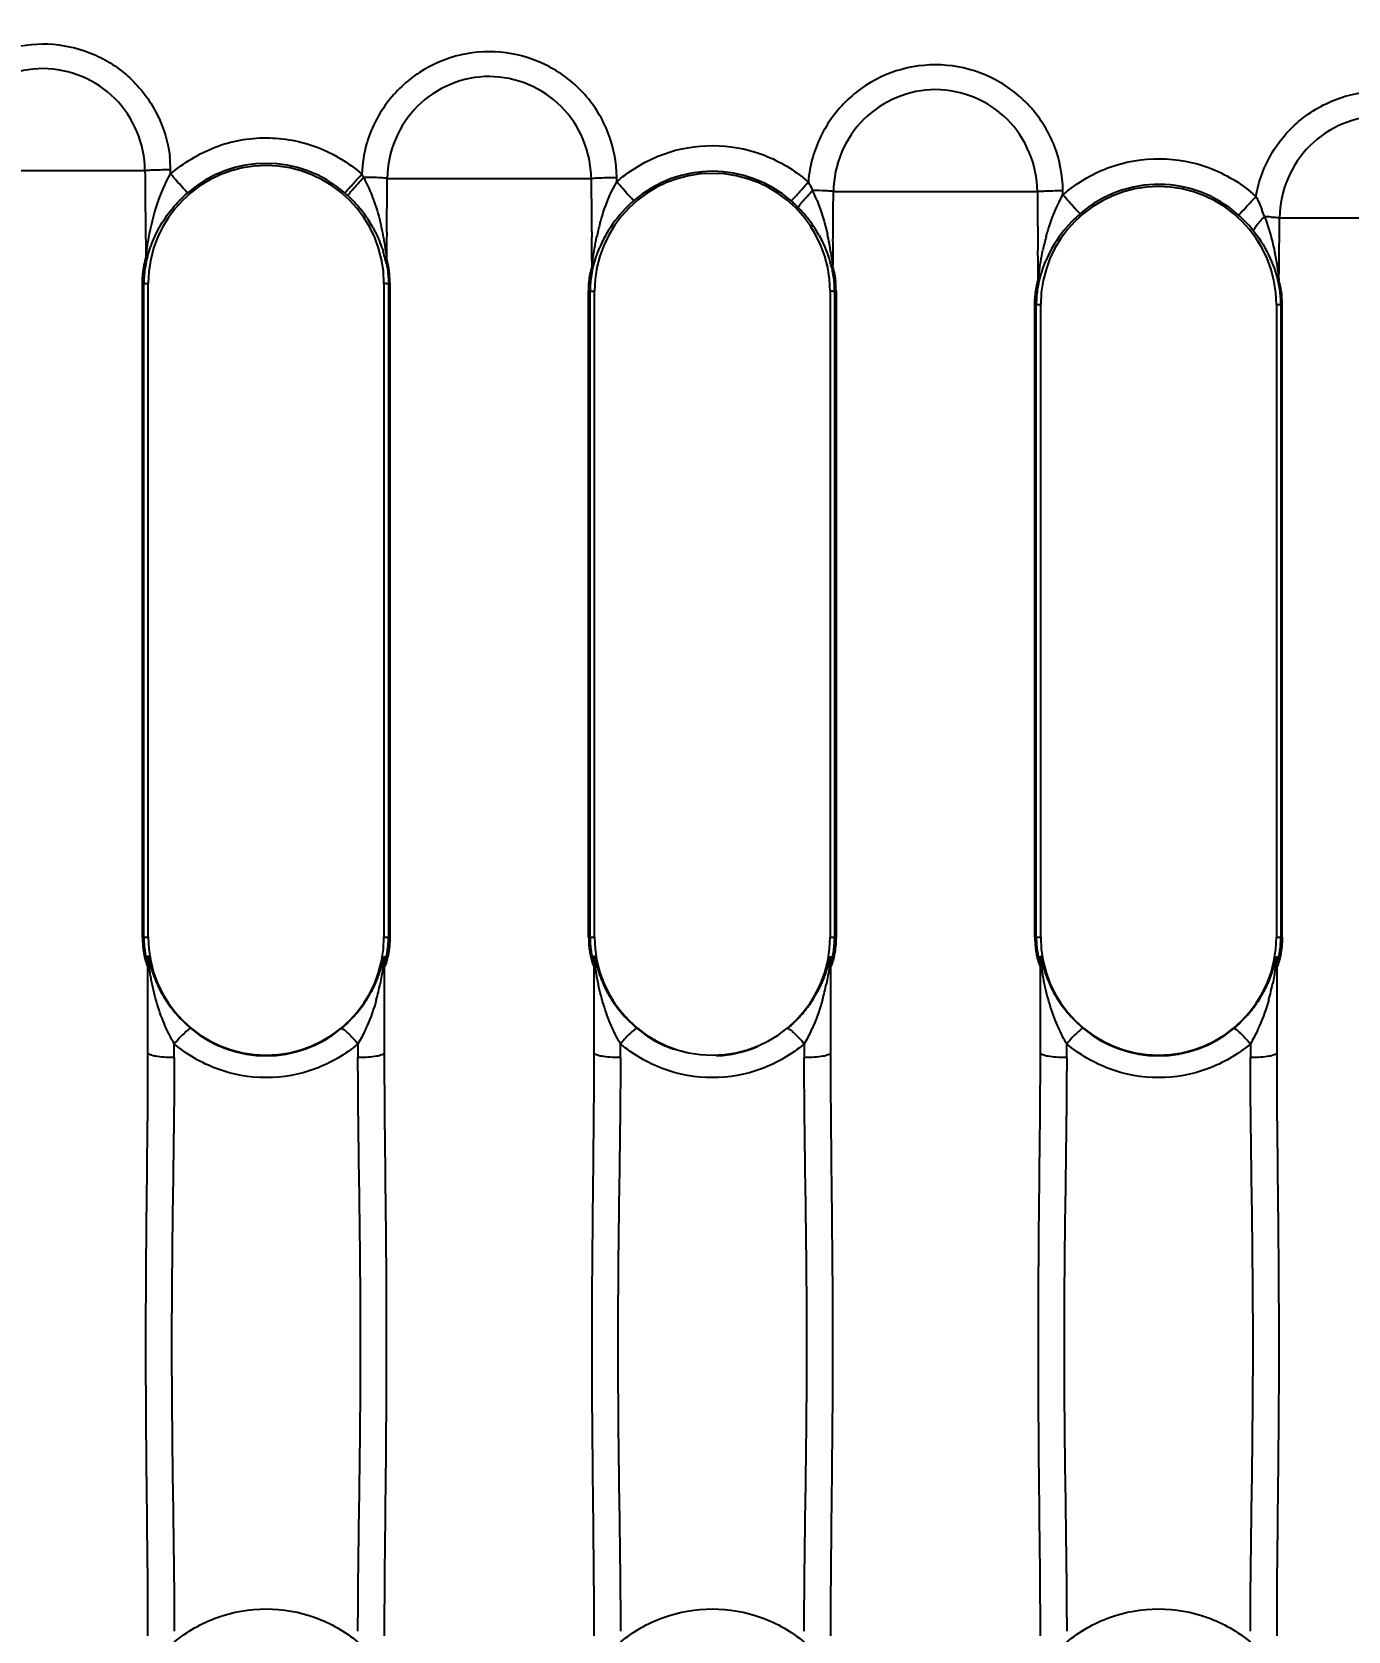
# Model space of a CAD drawing. Header units: millimetres. Extents: x 1147 to 12155, y -6137 to -4403.
# Drawn here: x 4132.5 to 4182.9, y -5185.3 to -5124.1 of the extents above; entities that cross this region are included whole.
import ezdxf

# ---------------------------------------------------------------- set-up
doc = ezdxf.new("R2010")
doc.units = ezdxf.units.MM
doc.header["$LTSCALE"] = 16.335
doc.header["$PDMODE"] = 3
doc.header["$PDSIZE"] = 0.3125
doc.linetypes.add('HIDDEN', pattern=[0.2, 0.1, -0.1])
doc.layers.get('0').update_dxf_attribs({"linetype": 'CONTINUOUS'})
doc.layers.get('Defpoints').update_dxf_attribs({"linetype": 'CONTINUOUS'})
doc.layers.add('DEFAULT_2', color=8, linetype='HIDDEN')
doc.styles.get("Standard").update_dxf_attribs({"font": 'txt', "width": 0.8})
doc.dimstyles.get("Standard").update_dxf_attribs({"dimtxt": 0.15625, "dimasz": 0.1875, "dimexe": 0.125, "dimexo": 0.0625, "dimtad": 0, "dimtih": 1, "dimtoh": 1, "dimdsep": 46, "dimtxsty": 'Standard', "dimcen": 0.09, "dimadec": 0, "dimazin": 0, "dimtp": 0.01, "dimtm": 0.01, "dimtfac": 1, "dimtofl": 0, "dimtmove": 0, "dimatfit": 3, "dimfxl": 0, "dimtolj": 1, "dimarcsym": 0})

# ---------------------------------------------------------------- blocks, each defined once
blk = doc.blocks.new('*D704')
at = {"color": 4, "lineweight": -2}
blk.add_line((4350.879, -5108.772), (4392.478, -5108.772), dxfattribs=at)
at = {"layer": 'Defpoints', "color": 0}
for p in [(4350.817, -5108.772), (4392.478, -5108.772), (4103.729, -5263.772)]:
    blk.add_point(p, dxfattribs=at)
at = {"color": 6, "insert": (4406.344, -5108.772), "char_height": 8, "attachment_point": 5}
blk.add_mtext('\\A1;155.00', dxfattribs=at)
blk = doc.blocks.new('*D705')
at = {"color": 4, "lineweight": -2}
blk.add_line((4348.791, -5058.772), (4392.478, -5058.772), dxfattribs=at)
at = {"layer": 'Defpoints', "color": 0}
for p in [(4348.729, -5058.772), (4392.478, -5058.772), (4103.729, -5263.772)]:
    blk.add_point(p, dxfattribs=at)
at = {"color": 6, "insert": (4406.878, -5058.772), "char_height": 8, "attachment_point": 5}
blk.add_mtext('\\A1;205.00', dxfattribs=at)
blk = doc.blocks.new('*D712')
at = {"color": 4, "lineweight": -2}
blk.add_line((4278.729, -5051.259), (4278.729, -5013.344), dxfattribs=at)
at = {"layer": 'Defpoints', "color": 0}
for p in [(4278.729, -5013.344), (4278.729, -5051.321), (4103.729, -5263.772)]:
    blk.add_point(p, dxfattribs=at)
at = {"color": 6, "insert": (4278.729, -4999.477), "char_height": 8, "attachment_point": 5, "rotation": 90}
blk.add_mtext('\\A1;175.00', dxfattribs=at)
blk = doc.blocks.new('*D713')
at = {"color": 4, "lineweight": -2}
blk.add_line((4348.729, -5054.498), (4348.729, -5013.344), dxfattribs=at)
at = {"layer": 'Defpoints', "color": 0}
for p in [(4348.729, -5013.344), (4348.729, -5054.56), (4103.729, -5263.772)]:
    blk.add_point(p, dxfattribs=at)
at = {"color": 6, "insert": (4348.729, -4998.41), "char_height": 8, "attachment_point": 5, "rotation": 90}
blk.add_mtext('\\A1;245.00', dxfattribs=at)

msp = doc.modelspace()

# ---------------------------------------------------------------- linework, layer by layer
at = {"color": 7, "linetype": 'Continuous'}
for p, q in [((4128.982, -5129.364), (4136.794, -5129.364)), ((4137.773, -5129.495), (4137.772, -5129.327)), ((4146.075, -5129.665), (4153.887, -5129.665)), ((4154.866, -5129.795), (4154.864, -5129.629)), ((4163.168, -5130.168), (4170.981, -5130.168)), ((4171.96, -5130.297), (4171.958, -5130.132)), ((4180.258, -5131.174), (4188.077, -5131.174)), ((4136.698, -5158.724), (4136.698, -5133.687)), ((4136.698, -5133.687), (4136.921, -5133.687)), ((4136.75, -5158.724), (4136.75, -5133.687)), ((4136.921, -5158.724), (4136.921, -5133.687)), ((4145.949, -5133.687), (4145.949, -5158.724)), ((4146.037, -5133.687), (4146.147, -5133.687)), ((4146.121, -5133.687), (4146.121, -5158.724)), ((4146.173, -5133.687), (4146.173, -5158.724)), ((4153.791, -5158.724), (4153.791, -5133.989)), ((4153.791, -5133.989), (4154.015, -5133.989)), ((4153.843, -5158.724), (4153.843, -5133.989)), ((4154.015, -5158.724), (4154.015, -5133.989)), ((4163.042, -5133.989), (4163.042, -5158.724)), ((4163.132, -5133.989), (4163.241, -5133.989)), ((4163.214, -5133.989), (4163.214, -5158.724)), ((4163.266, -5133.989), (4163.266, -5158.724)), ((4170.885, -5158.724), (4170.885, -5134.492)), ((4170.885, -5134.492), (4171.108, -5134.492)), ((4170.937, -5158.724), (4170.937, -5134.492)), ((4171.108, -5158.724), (4171.108, -5134.492)), ((4180.136, -5134.492), (4180.136, -5158.724)), ((4180.136, -5134.492), (4180.36, -5134.492)), ((4180.308, -5134.492), (4180.308, -5158.724)), ((4180.36, -5158.724), (4180.36, -5134.492)), ((4136.698, -5158.724), (4136.921, -5158.724)), ((4145.949, -5158.724), (4146.173, -5158.724)), ((4153.791, -5158.724), (4154.015, -5158.724)), ((4163.042, -5158.724), (4163.266, -5158.724)), ((4170.885, -5158.724), (4171.108, -5158.724)), ((4180.136, -5158.724), (4180.36, -5158.724)), ((4136.91, -5163.152), (4136.91, -5159.603)), ((4145.96, -5159.603), (4145.96, -5163.152)), ((4154.004, -5163.152), (4154.004, -5159.603)), ((4163.053, -5159.603), (4163.053, -5163.152)), ((4171.097, -5163.152), (4171.097, -5159.603)), ((4180.147, -5159.603), (4180.147, -5163.152)), ((4137.916, -5163.332), (4137.916, -5162.802)), ((4144.954, -5162.802), (4144.954, -5163.332)), ((4155.009, -5163.332), (4155.009, -5162.802)), ((4162.048, -5162.802), (4162.048, -5163.332)), ((4172.103, -5163.332), (4172.103, -5162.802)), ((4179.141, -5162.802), (4179.141, -5163.332))]:
    msp.add_line(p, q, dxfattribs=at)
for centre, radius, start, end in [((4103.729, -7118.947), 1999.166, 85.604565, 94.395435), ((4133.282, -5129.329), 4.49, 0.02928, 6.15429), ((4721.344, -5124.975), 584.566, 180.430121, 180.761103), ((4141.435, -5133.687), 4.514, 0, 180), ((4141.435, -5133.679), 4.586, 48.9883, 130.93976), ((4117.059, -5105.082), 37.182, 318.2088, 318.95287), ((4140.834, -5131.894), 4.895, 27.58517, 29.31478), ((4158.529, -5133.989), 4.514, 0, 180), ((4158.529, -5133.98), 4.586, 48.8437, 130.93898), ((4144.902, -5152.267), 22.642, 88.28353, 89.31494), ((3604.023, -5125.501), 542.068, 359.34245, 359.55983), ((4686.204, -5125.83), 532.331, 180.41278, 180.65561), ((4158.733, -5134.267), 5.912, 129.00885, 130.85104), ((4132.781, -5104.064), 39.096, 318.1064, 318.81809), ((4158.338, -5134.242), 5.885, 48.91322, 50.7378), ((4156.52, -5132.951), 6.494, 22.03719, 25.74042), ((4175.622, -5134.492), 4.514, 0, 180), ((4175.623, -5134.483), 4.586, 48.11908, 130.93121), ((4141.083, -5134.081), 5.12, 47.1903, 48.96448), ((4141.21, -5133.949), 4.937, 40.45073, 47.23251), ((4158.835, -5134.33), 5.051, 130.95454, 136.17949), ((4158.201, -5134.355), 5.083, 45.96199, 48.83871), ((4158.254, -5134.3), 5.007, 44.47077, 45.96045), ((3620.826, -5125.924), 542.358, 359.34821, 359.55164), ((4702.814, -5126.35), 531.848, 180.41135, 180.65442), ((4175.675, -5134.541), 5.641, 129.5939, 131.19119), ((4175.575, -5134.528), 5.628, 47.84931, 49.42076), ((4141.241, -5133.927), 4.9, 28.88617, 40.48931), ((4158.725, -5134.23), 4.902, 136.14579, 150.30182), ((4158.283, -5134.272), 4.967, 38.66486, 44.47115), ((4158.342, -5134.224), 4.891, 28.93399, 38.66232), ((4175.819, -5134.733), 4.902, 136.12406, 150.28083), ((4175.928, -5134.833), 5.051, 130.94751, 136.15796), ((4175.282, -5134.866), 5.098, 41.69625, 48.1402), ((4171.419, -5134.012), 8.749, 19.187, 21.11021), ((4179.294, -5144.035), 12.904, 87.13261, 88.27839), ((3558.45, -5125.706), 621.832, 359.276365, 359.496218), ((4163.096, -5133.818), 9.198, 164.74947, 168.06635), ((4158.701, -5134.214), 4.873, 150.3151, 157.12854), ((4153.582, -5133.9), 9.588, 8.26723, 12.66575), ((4180.188, -5134.321), 9.197, 164.74309, 168.06246), ((4175.401, -5134.756), 4.936, 38.14677, 41.66713), ((4140.698, -5134.101), 5.47, 14.19718, 17.35758), ((4175.794, -5134.717), 4.873, 150.29408, 157.11332), ((4138.93, -5134.552), 7.294, 12.97834, 14.22265), ((4157.54, -5134.464), 5.727, 14.11944, 16.03975), ((4142.576, -5133.686), 3.597, 359.98597, 5.67292), ((4159.673, -5133.989), 3.593, 359.99544, 5.70237), ((4141.435, -5158.724), 4.514, 180, 0), ((4158.529, -5158.724), 4.514, 180, 0), ((4175.622, -5158.724), 4.514, 180, 0), ((4111.548, -5158.593), 25.363, 357.65496, 357.92774), ((4109.102, -5158.504), 27.81, 357.92693, 358.06076), ((4136.001, -5159.603), 0.91, 0.02514, 10.00062), ((4146.863, -5159.602), 0.903, 170.04148, 180.08662), ((4172.58, -5158.544), 26.622, 181.93806, 182.33773), ((4128.641, -5158.593), 25.363, 357.65496, 357.92774), ((4126.196, -5158.504), 27.81, 357.92693, 358.06076), ((4153.094, -5159.603), 0.91, 0.02514, 10.00062), ((4163.957, -5159.602), 0.903, 170.04148, 180.08662), ((4189.674, -5158.544), 26.622, 181.93806, 182.33773), ((4145.735, -5158.593), 25.363, 357.65496, 357.92774), ((4143.289, -5158.504), 27.81, 357.92693, 358.06076), ((4170.188, -5159.603), 0.91, 0.02515, 10.0006), ((4181.05, -5159.602), 0.903, 170.04148, 180.08662), ((4206.767, -5158.544), 26.622, 181.93806, 182.33773), ((4135.969, -5159.827), 0.942, 0.0141, 12.04563), ((4146.902, -5159.827), 0.942, 167.95478, 179.98403), ((4153.062, -5159.827), 0.942, 0.0141, 12.04563), ((4163.995, -5159.827), 0.942, 167.95478, 179.98403), ((4170.156, -5159.827), 0.942, 0.0141, 12.04563), ((4181.089, -5159.827), 0.942, 167.95475, 179.97811), ((4137.133, -5158.729), 8.852, 344.34027, 348.42163), ((4154.226, -5158.729), 8.852, 344.34027, 348.42163), ((4171.32, -5158.729), 8.852, 344.34055, 348.42203), ((4141.435, -5158.776), 4.486, 230.05445, 309.94562), ((4175.622, -5158.776), 4.486, 230.05445, 309.94562)]:
    msp.add_arc(centre, radius, start, end, dxfattribs=at)
for points, knots in [([(4128.183, -5128.066), (4128.342, -5127.531), (4128.831, -5126.502), (4130.046, -5125.305), (4131.595, -5124.589), (4133.294, -5124.437), (4134.945, -5124.863), (4136.36, -5125.82), (4137.355, -5127.202), (4137.685, -5128.294), (4137.746, -5128.848)], [0, 0, 0, 0, 0.124999, 0.250012, 0.375022, 0.500042, 0.625058, 0.750077, 0.875066, 1, 1, 1, 1]), ([(4154.865, -5129.629), (4154.858, -5129.053), (4154.639, -5127.892), (4153.716, -5126.387), (4152.327, -5125.296), (4150.645, -5124.759), (4148.881, -5124.836), (4147.254, -5125.523), (4145.966, -5126.731), (4145.448, -5127.792), (4145.285, -5128.345)], [0, 0, 0, 0, 0.124957, 0.249958, 0.374956, 0.499974, 0.62499, 0.749994, 0.874998, 1, 1, 1, 1]), ([(4136.794, -5129.364), (4136.79, -5128.857), (4136.574, -5127.837), (4135.717, -5126.537), (4134.417, -5125.679), (4132.893, -5125.359), (4131.367, -5125.676), (4130.064, -5126.532), (4129.203, -5127.833), (4128.986, -5128.855), (4128.982, -5129.364)], [0, 0, 0, 0, 0.125093, 0.249989, 0.374879, 0.499655, 0.624455, 0.749456, 0.874598, 1, 1, 1, 1]), ([(4153.887, -5129.665), (4153.883, -5129.158), (4153.668, -5128.139), (4152.811, -5126.838), (4151.511, -5125.98), (4149.986, -5125.661), (4148.46, -5125.977), (4147.158, -5126.834), (4146.297, -5128.135), (4146.08, -5129.157), (4146.075, -5129.665)], [0, 0, 0, 0, 0.125087, 0.249972, 0.374855, 0.499628, 0.624434, 0.749444, 0.874594, 1, 1, 1, 1]), ([(4171.959, -5130.132), (4171.952, -5129.556), (4171.732, -5128.394), (4170.809, -5126.889), (4169.419, -5125.797), (4167.736, -5125.26), (4165.971, -5125.338), (4164.343, -5126.026), (4163.058, -5127.238), (4162.538, -5128.299), (4162.376, -5128.852)], [0, 0, 0, 0, 0.12496, 0.24996, 0.374961, 0.499981, 0.624994, 0.750004, 0.875001, 1, 1, 1, 1]), ([(4170.981, -5130.168), (4170.976, -5129.661), (4170.761, -5128.641), (4169.904, -5127.341), (4168.604, -5126.483), (4167.08, -5126.163), (4165.554, -5126.48), (4164.251, -5127.337), (4163.39, -5128.638), (4163.173, -5129.66), (4163.168, -5130.168)], [0, 0, 0, 0, 0.125086, 0.249966, 0.374845, 0.499618, 0.624426, 0.749442, 0.874595, 1, 1, 1, 1]), ([(4179.352, -5130.356), (4179.457, -5129.767), (4179.883, -5128.615), (4181.108, -5127.249), (4182.742, -5126.414), (4184.567, -5126.224), (4186.339, -5126.702), (4187.821, -5127.786), (4188.81, -5129.331), (4189.046, -5130.536), (4189.057, -5131.133)], [0, 0, 0, 0, 0.124955, 0.249969, 0.374987, 0.50001, 0.625033, 0.750049, 0.87506, 1, 1, 1, 1]), ([(4188.077, -5131.174), (4188.072, -5130.665), (4187.855, -5129.644), (4186.994, -5128.343), (4185.692, -5127.487), (4184.166, -5127.17), (4182.641, -5127.49), (4181.34, -5128.347), (4180.481, -5129.647), (4180.263, -5130.666), (4180.258, -5131.174)], [0, 0, 0, 0, 0.125377, 0.25044, 0.375378, 0.50015, 0.624947, 0.749906, 0.874888, 1, 1, 1, 1]), ([(4137.773, -5129.495), (4138.279, -5129.066), (4139.151, -5128.534), (4140.437, -5128.169), (4141.439, -5128.086), (4142.438, -5128.181), (4143.407, -5128.445), (4144.311, -5128.885), (4144.847, -5129.285), (4145.102, -5129.5)], [0, 0, 0, 0, 0.249373, 0.374426, 0.499585, 0.624688, 0.749866, 0.874902, 1, 1, 1, 1]), ([(4155.012, -5129.673), (4155.504, -5129.274), (4156.628, -5128.627), (4158.54, -5128.3), (4160.45, -5128.634), (4161.572, -5129.284), (4162.063, -5129.686)], [0, 0, 0, 0, 0.250018, 0.499999, 0.749979, 1, 1, 1, 1]), ([(4136.794, -5129.364), (4136.837, -5129.357), (4136.956, -5129.349), (4137.282, -5129.333), (4137.565, -5129.329), (4137.773, -5129.327)], [0, 0, 0, 0, 0.132563, 0.365231, 1, 1, 1, 1]), ([(4136.829, -5132.74), (4136.859, -5132.471), (4136.952, -5131.771), (4137.223, -5130.667), (4137.562, -5129.866), (4137.773, -5129.494)], [0, 0, 0, 0, 0.238719, 0.622553, 1, 1, 1, 1]), ([(4138.431, -5130.215), (4138.422, -5130.211), (4138.402, -5130.189), (4138.359, -5130.149), (4138.296, -5130.081), (4138.175, -5129.95), (4137.998, -5129.752), (4137.85, -5129.583), (4137.773, -5129.494)], [0, 0, 0, 0, 0.027299, 0.088921, 0.183544, 0.309728, 0.63834, 1, 1, 1, 1]), ([(4172.08, -5130.195), (4172.577, -5129.783), (4173.723, -5129.126), (4175.67, -5128.798), (4177.611, -5129.157), (4178.746, -5129.834), (4179.236, -5130.254)], [0, 0, 0, 0, 0.250034, 0.499999, 0.749964, 1, 1, 1, 1]), ([(4144.445, -5130.218), (4144.457, -5130.213), (4144.488, -5130.175), (4144.557, -5130.109), (4144.658, -5129.997), (4144.737, -5129.911), (4144.781, -5129.861)], [0, 0, 0, 0, 0.084435, 0.284246, 0.59349, 1, 1, 1, 1]), ([(4144.563, -5130.324), (4144.565, -5130.316), (4144.584, -5130.294), (4144.617, -5130.249), (4144.674, -5130.183), (4144.784, -5130.055), (4144.953, -5129.867), (4145.096, -5129.71), (4145.172, -5129.627)], [0, 0, 0, 0, 0.027737, 0.08967, 0.184341, 0.310144, 0.637131, 1, 1, 1, 1]), ([(4145.172, -5129.627), (4145.303, -5129.902), (4145.561, -5130.451), (4145.732, -5131.034), (4145.802, -5131.327)], [0, 0, 0, 0, 0.502939, 1, 1, 1, 1]), ([(4146.075, -5129.665), (4146.017, -5129.656), (4145.851, -5129.647), (4145.686, -5129.639), (4145.58, -5129.636)], [0, 0, 0, 0, 0.356783, 1, 1, 1, 1]), ([(4153.887, -5129.665), (4153.93, -5129.659), (4154.049, -5129.651), (4154.375, -5129.635), (4154.659, -5129.631), (4154.866, -5129.629)], [0, 0, 0, 0, 0.132646, 0.365353, 1, 1, 1, 1]), ([(4154.222, -5131.399), (4154.261, -5131.257), (4154.427, -5130.705), (4154.654, -5130.169), (4154.866, -5129.795)], [0, 0, 0, 0, 0.253989, 1, 1, 1, 1]), ([(4155.524, -5130.516), (4155.516, -5130.513), (4155.496, -5130.49), (4155.453, -5130.45), (4155.39, -5130.382), (4155.268, -5130.251), (4155.092, -5130.052), (4154.943, -5129.884), (4154.866, -5129.795)], [0, 0, 0, 0, 0.027291, 0.08892, 0.183556, 0.309758, 0.638396, 1, 1, 1, 1]), ([(4161.827, -5130.792), (4161.825, -5130.783), (4161.836, -5130.754), (4161.862, -5130.708), (4161.91, -5130.64), (4162.007, -5130.519), (4162.162, -5130.346), (4162.297, -5130.204), (4162.37, -5130.131)], [0, 0, 0, 0, 0.033355, 0.097604, 0.192793, 0.317541, 0.639287, 1, 1, 1, 1]), ([(4162.206, -5129.807), (4162.22, -5129.832), (4162.278, -5129.939), (4162.331, -5130.047), (4162.37, -5130.131)], [0, 0, 0, 0, 0.241957, 1, 1, 1, 1]), ([(4163.009, -5130.153), (4162.966, -5130.15), (4162.753, -5130.139), (4162.54, -5130.133), (4162.37, -5130.131)], [0, 0, 0, 0, 0.202275, 1, 1, 1, 1]), ([(4136.834, -5132.909), (4136.888, -5132.687), (4137.019, -5132.214), (4137.461, -5131.248), (4138, -5130.588), (4138.431, -5130.215)], [0, 0, 0, 0, 0.21594, 0.461529, 1, 1, 1, 1]), ([(4161.547, -5130.528), (4161.559, -5130.522), (4161.59, -5130.484), (4161.66, -5130.418), (4161.76, -5130.306), (4161.839, -5130.22), (4161.884, -5130.17)], [0, 0, 0, 0, 0.084411, 0.284274, 0.593526, 1, 1, 1, 1]), ([(4163.168, -5130.168), (4163.159, -5130.167), (4163.106, -5130.159), (4163.053, -5130.156), (4163.009, -5130.153)], [0, 0, 0, 0, 0.166991, 1, 1, 1, 1]), ([(4170.981, -5130.168), (4171.023, -5130.161), (4171.143, -5130.154), (4171.469, -5130.138), (4171.753, -5130.134), (4171.96, -5130.132)], [0, 0, 0, 0, 0.132666, 0.365405, 1, 1, 1, 1]), ([(4171.316, -5131.901), (4171.355, -5131.759), (4171.521, -5131.207), (4171.747, -5130.671), (4171.96, -5130.297)], [0, 0, 0, 0, 0.253993, 1, 1, 1, 1]), ([(4172.618, -5131.018), (4172.61, -5131.015), (4172.59, -5130.993), (4172.546, -5130.952), (4172.484, -5130.884), (4172.362, -5130.753), (4172.185, -5130.555), (4172.037, -5130.386), (4171.96, -5130.297)], [0, 0, 0, 0, 0.027295, 0.088929, 0.183571, 0.309779, 0.638424, 1, 1, 1, 1]), ([(4178.684, -5131.069), (4178.692, -5131.065), (4178.712, -5131.043), (4178.756, -5131.003), (4178.819, -5130.936), (4178.942, -5130.806), (4179.122, -5130.61), (4179.273, -5130.443), (4179.352, -5130.356)], [0, 0, 0, 0, 0.027145, 0.088623, 0.183125, 0.309252, 0.638019, 1, 1, 1, 1]), ([(4179.283, -5131.707), (4179.271, -5131.68), (4179.294, -5131.589), (4179.418, -5131.393), (4179.567, -5131.242), (4179.681, -5131.137)], [0, 0, 0, 0, 0.12764, 0.348407, 1, 1, 1, 1]), ([(4179.939, -5131.147), (4179.975, -5131.149), (4180.082, -5131.156), (4180.189, -5131.16), (4180.258, -5131.174)], [0, 0, 0, 0, 0.339086, 1, 1, 1, 1]), ([(4145.531, -5131.56), (4145.572, -5131.635), (4145.724, -5131.928), (4145.845, -5132.236), (4145.918, -5132.469)], [0, 0, 0, 0, 0.258899, 1, 1, 1, 1]), ([(4153.922, -5133.046), (4153.931, -5132.959), (4153.975, -5132.581), (4154.036, -5132.204), (4154.097, -5131.916)], [0, 0, 0, 0, 0.228263, 1, 1, 1, 1]), ([(4162.623, -5131.858), (4162.669, -5131.942), (4162.838, -5132.271), (4162.969, -5132.619), (4163.045, -5132.881)], [0, 0, 0, 0, 0.260697, 1, 1, 1, 1]), ([(4179.283, -5131.707), (4179.529, -5132.021), (4179.923, -5132.667), (4180.146, -5133.385), (4180.226, -5133.725)], [0, 0, 0, 0, 0.533559, 1, 1, 1, 1]), ([(4145.964, -5132.143), (4145.989, -5132.294), (4146.019, -5132.495), (4146.039, -5132.697), (4146.043, -5132.747)], [0, 0, 0, 0, 0.754069, 1, 1, 1, 1]), ([(4153.927, -5133.213), (4153.943, -5133.146), (4154.016, -5132.842), (4154.116, -5132.545), (4154.211, -5132.32)], [0, 0, 0, 0, 0.220105, 1, 1, 1, 1]), ([(4163.07, -5132.522), (4163.077, -5132.569), (4163.102, -5132.746), (4163.124, -5132.924), (4163.138, -5133.054)], [0, 0, 0, 0, 0.268854, 1, 1, 1, 1]), ([(4171.015, -5133.549), (4171.025, -5133.462), (4171.068, -5133.083), (4171.13, -5132.706), (4171.191, -5132.418)], [0, 0, 0, 0, 0.228338, 1, 1, 1, 1]), ([(4179.983, -5132.101), (4180.014, -5132.225), (4180.124, -5132.706), (4180.193, -5133.196), (4180.232, -5133.559)], [0, 0, 0, 0, 0.259077, 1, 1, 1, 1]), ([(4136.698, -5133.687), (4136.698, -5133.595), (4136.71, -5133.276), (4136.763, -5132.957), (4136.829, -5132.74)], [0, 0, 0, 0, 0.289122, 1, 1, 1, 1]), ([(4136.834, -5132.909), (4136.822, -5132.96), (4136.772, -5133.216), (4136.75, -5133.478), (4136.75, -5133.687)], [0, 0, 0, 0, 0.200667, 1, 1, 1, 1]), ([(4146.037, -5132.913), (4146.05, -5132.964), (4146.101, -5133.219), (4146.121, -5133.48), (4146.121, -5133.687)], [0, 0, 0, 0, 0.201815, 1, 1, 1, 1]), ([(4146.043, -5132.747), (4146.054, -5132.785), (4146.106, -5132.977), (4146.139, -5133.173), (4146.155, -5133.331)], [0, 0, 0, 0, 0.202392, 1, 1, 1, 1]), ([(4153.791, -5133.989), (4153.791, -5133.914), (4153.8, -5133.642), (4153.839, -5133.371), (4153.886, -5133.179)], [0, 0, 0, 0, 0.273931, 1, 1, 1, 1]), ([(4153.886, -5133.179), (4153.888, -5133.167), (4153.9, -5133.122), (4153.912, -5133.078), (4153.922, -5133.046)], [0, 0, 0, 0, 0.270762, 1, 1, 1, 1]), ([(4163.095, -5133.067), (4163.098, -5133.08), (4163.111, -5133.131), (4163.123, -5133.182), (4163.132, -5133.219)], [0, 0, 0, 0, 0.265573, 1, 1, 1, 1]), ([(4163.138, -5133.054), (4163.149, -5133.092), (4163.2, -5133.282), (4163.233, -5133.476), (4163.248, -5133.632)], [0, 0, 0, 0, 0.203409, 1, 1, 1, 1]), ([(4171.02, -5133.716), (4171.037, -5133.649), (4171.11, -5133.345), (4171.21, -5133.047), (4171.305, -5132.822)], [0, 0, 0, 0, 0.220182, 1, 1, 1, 1]), ([(4153.927, -5133.213), (4153.915, -5133.264), (4153.865, -5133.52), (4153.843, -5133.781), (4153.843, -5133.989)], [0, 0, 0, 0, 0.201188, 1, 1, 1, 1]), ([(4163.214, -5133.989), (4163.214, -5133.916), (4163.205, -5133.658), (4163.175, -5133.4), (4163.132, -5133.219)], [0, 0, 0, 0, 0.282364, 1, 1, 1, 1]), ([(4170.885, -5134.492), (4170.885, -5134.417), (4170.893, -5134.145), (4170.932, -5133.874), (4170.979, -5133.682)], [0, 0, 0, 0, 0.27389, 1, 1, 1, 1]), ([(4171.02, -5133.716), (4171.008, -5133.767), (4170.959, -5134.023), (4170.937, -5134.284), (4170.937, -5134.492)], [0, 0, 0, 0, 0.201279, 1, 1, 1, 1]), ([(4170.979, -5133.682), (4170.982, -5133.67), (4170.993, -5133.626), (4171.005, -5133.581), (4171.015, -5133.549)], [0, 0, 0, 0, 0.270717, 1, 1, 1, 1]), ([(4180.308, -5134.492), (4180.308, -5134.419), (4180.298, -5134.162), (4180.268, -5133.904), (4180.226, -5133.725)], [0, 0, 0, 0, 0.281992, 1, 1, 1, 1]), ([(4180.359, -5134.492), (4180.359, -5134.316), (4180.34, -5134), (4180.267, -5133.693), (4180.232, -5133.559)], [0, 0, 0, 0, 0.559879, 1, 1, 1, 1]), ([(4136.698, -5158.724), (4136.698, -5158.805), (4136.704, -5158.966), (4136.725, -5159.19), (4136.766, -5159.415), (4136.792, -5159.564), (4136.91, -5159.913), (4136.91, -5159.827)], [0, 0, 0, 0, 0.21499, 0.42121, 0.609642, 0.77114, 1, 1, 1, 1]), ([(4136.75, -5158.724), (4136.75, -5158.836), (4136.758, -5159.001), (4136.781, -5159.211), (4136.802, -5159.35), (4136.825, -5159.465), (4136.845, -5159.557), (4136.866, -5159.609), (4136.875, -5159.644), (4136.884, -5159.646)], [0, 0, 0, 0, 0.358861, 0.52633, 0.677356, 0.80557, 0.905304, 0.971566, 1, 1, 1, 1]), ([(4146.173, -5158.724), (4146.173, -5158.956), (4146.143, -5159.277), (4146.053, -5159.637), (4146.01, -5159.77), (4145.987, -5159.817)], [0, 0, 0, 0, 0.62537, 0.85881, 1, 1, 1, 1]), ([(4146.096, -5159.149), (4146.1, -5159.115), (4146.114, -5158.974), (4146.121, -5158.832), (4146.121, -5158.724)], [0, 0, 0, 0, 0.240833, 1, 1, 1, 1]), ([(4153.791, -5158.724), (4153.791, -5158.805), (4153.797, -5158.966), (4153.818, -5159.19), (4153.859, -5159.415), (4153.885, -5159.564), (4154.004, -5159.913), (4154.004, -5159.827)], [0, 0, 0, 0, 0.21499, 0.42121, 0.609642, 0.77114, 1, 1, 1, 1]), ([(4153.843, -5158.724), (4153.843, -5158.836), (4153.851, -5159.001), (4153.875, -5159.211), (4153.895, -5159.35), (4153.918, -5159.465), (4153.939, -5159.557), (4153.959, -5159.609), (4153.969, -5159.644), (4153.977, -5159.646)], [0, 0, 0, 0, 0.358861, 0.52633, 0.677356, 0.80557, 0.905304, 0.971566, 1, 1, 1, 1]), ([(4163.266, -5158.724), (4163.266, -5158.956), (4163.236, -5159.277), (4163.147, -5159.637), (4163.104, -5159.77), (4163.081, -5159.817)], [0, 0, 0, 0, 0.62537, 0.85881, 1, 1, 1, 1]), ([(4163.189, -5159.149), (4163.193, -5159.115), (4163.207, -5158.974), (4163.214, -5158.832), (4163.214, -5158.724)], [0, 0, 0, 0, 0.240833, 1, 1, 1, 1]), ([(4170.885, -5158.724), (4170.885, -5158.805), (4170.891, -5158.966), (4170.912, -5159.19), (4170.953, -5159.415), (4170.979, -5159.564), (4171.097, -5159.913), (4171.097, -5159.827)], [0, 0, 0, 0, 0.21499, 0.42121, 0.609642, 0.77114, 1, 1, 1, 1]), ([(4170.937, -5158.724), (4170.937, -5158.836), (4170.945, -5159.001), (4170.968, -5159.211), (4170.989, -5159.35), (4171.012, -5159.465), (4171.032, -5159.557), (4171.053, -5159.609), (4171.062, -5159.644), (4171.071, -5159.646)], [0, 0, 0, 0, 0.358861, 0.52633, 0.677356, 0.80557, 0.905304, 0.971566, 1, 1, 1, 1]), ([(4180.36, -5158.724), (4180.36, -5158.957), (4180.33, -5159.279), (4180.24, -5159.64), (4180.196, -5159.772), (4180.174, -5159.819)], [0, 0, 0, 0, 0.626808, 0.860215, 1, 1, 1, 1]), ([(4180.283, -5159.149), (4180.287, -5159.115), (4180.301, -5158.974), (4180.308, -5158.832), (4180.308, -5158.724)], [0, 0, 0, 0, 0.240833, 1, 1, 1, 1]), ([(4145.96, -5159.603), (4145.96, -5159.498), (4145.899, -5159.997), (4145.865, -5160.181), (4145.825, -5160.405), (4145.804, -5160.505)], [0, 0, 0, 0, 0.341301, 0.66521, 1, 1, 1, 1]), ([(4145.981, -5159.63), (4145.981, -5159.636), (4145.983, -5159.654), (4146.009, -5159.616), (4146.018, -5159.565), (4146.05, -5159.455), (4146.074, -5159.315), (4146.089, -5159.207), (4146.096, -5159.149)], [0, 0, 0, 0, 0.031532, 0.058615, 0.179548, 0.387286, 0.666665, 1, 1, 1, 1]), ([(4163.053, -5159.603), (4163.053, -5159.498), (4162.993, -5159.997), (4162.959, -5160.181), (4162.918, -5160.405), (4162.898, -5160.505)], [0, 0, 0, 0, 0.341301, 0.66521, 1, 1, 1, 1]), ([(4163.074, -5159.63), (4163.074, -5159.636), (4163.077, -5159.654), (4163.103, -5159.616), (4163.112, -5159.565), (4163.144, -5159.455), (4163.167, -5159.315), (4163.183, -5159.207), (4163.189, -5159.149)], [0, 0, 0, 0, 0.031532, 0.058615, 0.179548, 0.387286, 0.666665, 1, 1, 1, 1]), ([(4180.147, -5159.603), (4180.147, -5159.498), (4180.086, -5159.997), (4180.052, -5160.181), (4180.012, -5160.405), (4179.991, -5160.505)], [0, 0, 0, 0, 0.34129, 0.665205, 1, 1, 1, 1]), ([(4180.168, -5159.63), (4180.168, -5159.636), (4180.17, -5159.654), (4180.196, -5159.616), (4180.205, -5159.565), (4180.237, -5159.455), (4180.261, -5159.315), (4180.276, -5159.207), (4180.283, -5159.149)], [0, 0, 0, 0, 0.031532, 0.058615, 0.179548, 0.387286, 0.666665, 1, 1, 1, 1]), ([(4137.202, -5161.072), (4137.162, -5160.926), (4137.107, -5160.704), (4137.046, -5160.408), (4137.006, -5160.188), (4136.971, -5159.971), (4136.948, -5159.802), (4136.929, -5159.667), (4136.926, -5159.619), (4136.911, -5159.557), (4136.91, -5159.593), (4136.91, -5159.603)], [0, 0, 0, 0, 0.292745, 0.438531, 0.582185, 0.722214, 0.857925, 0.920652, 0.965542, 0.980282, 1, 1, 1, 1]), ([(4145.987, -5159.817), (4145.982, -5159.828), (4145.968, -5159.865), (4145.96, -5159.834), (4145.96, -5159.827)], [0, 0, 0, 0, 0.623232, 1, 1, 1, 1]), ([(4154.295, -5161.072), (4154.255, -5160.926), (4154.2, -5160.704), (4154.139, -5160.408), (4154.099, -5160.188), (4154.064, -5159.971), (4154.042, -5159.802), (4154.023, -5159.667), (4154.019, -5159.619), (4154.004, -5159.557), (4154.004, -5159.593), (4154.004, -5159.603)], [0, 0, 0, 0, 0.292745, 0.438531, 0.582185, 0.722214, 0.857925, 0.920652, 0.965542, 0.980282, 1, 1, 1, 1]), ([(4163.081, -5159.817), (4163.076, -5159.828), (4163.062, -5159.865), (4163.053, -5159.834), (4163.053, -5159.827)], [0, 0, 0, 0, 0.623232, 1, 1, 1, 1]), ([(4171.389, -5161.072), (4171.349, -5160.926), (4171.294, -5160.704), (4171.233, -5160.408), (4171.193, -5160.188), (4171.158, -5159.971), (4171.135, -5159.802), (4171.116, -5159.667), (4171.113, -5159.619), (4171.098, -5159.557), (4171.097, -5159.593), (4171.097, -5159.603)], [0, 0, 0, 0, 0.292745, 0.438531, 0.582185, 0.722214, 0.857924, 0.920652, 0.965542, 0.980281, 1, 1, 1, 1]), ([(4180.174, -5159.819), (4180.169, -5159.829), (4180.154, -5159.864), (4180.147, -5159.834), (4180.147, -5159.826)], [0, 0, 0, 0, 0.610484, 1, 1, 1, 1]), ([(4137.916, -5162.802), (4137.876, -5162.734), (4137.717, -5162.451), (4137.58, -5162.155), (4137.489, -5161.927)], [0, 0, 0, 0, 0.243206, 1, 1, 1, 1]), ([(4155.009, -5162.802), (4154.969, -5162.734), (4154.811, -5162.451), (4154.674, -5162.155), (4154.582, -5161.927)], [0, 0, 0, 0, 0.243206, 1, 1, 1, 1]), ([(4172.103, -5162.802), (4172.063, -5162.734), (4171.904, -5162.451), (4171.767, -5162.155), (4171.676, -5161.927)], [0, 0, 0, 0, 0.243206, 1, 1, 1, 1]), ([(4138.555, -5162.216), (4138.545, -5162.213), (4138.516, -5162.223), (4138.439, -5162.27), (4138.304, -5162.387), (4138.12, -5162.573), (4137.985, -5162.722), (4137.916, -5162.802)], [0, 0, 0, 0, 0.034741, 0.098259, 0.315025, 0.636274, 1, 1, 1, 1]), ([(4144.315, -5162.216), (4144.327, -5162.212), (4144.36, -5162.226), (4144.412, -5162.259), (4144.483, -5162.315), (4144.603, -5162.422), (4144.763, -5162.586), (4144.89, -5162.728), (4144.954, -5162.802)], [0, 0, 0, 0, 0.039768, 0.112527, 0.216204, 0.346578, 0.663689, 1, 1, 1, 1]), ([(4145.307, -5162.105), (4145.281, -5162.166), (4145.174, -5162.403), (4145.053, -5162.635), (4144.954, -5162.802)], [0, 0, 0, 0, 0.255328, 1, 1, 1, 1]), ([(4155.648, -5162.216), (4155.639, -5162.213), (4155.609, -5162.223), (4155.532, -5162.27), (4155.397, -5162.387), (4155.213, -5162.573), (4155.079, -5162.722), (4155.009, -5162.802)], [0, 0, 0, 0, 0.034741, 0.098259, 0.315025, 0.636274, 1, 1, 1, 1]), ([(4161.409, -5162.216), (4161.42, -5162.212), (4161.454, -5162.226), (4161.505, -5162.259), (4161.576, -5162.315), (4161.696, -5162.422), (4161.856, -5162.586), (4161.984, -5162.728), (4162.048, -5162.802)], [0, 0, 0, 0, 0.039768, 0.112527, 0.216204, 0.346578, 0.663689, 1, 1, 1, 1]), ([(4162.401, -5162.105), (4162.374, -5162.166), (4162.267, -5162.403), (4162.146, -5162.635), (4162.048, -5162.802)], [0, 0, 0, 0, 0.255328, 1, 1, 1, 1]), ([(4172.742, -5162.216), (4172.732, -5162.213), (4172.703, -5162.223), (4172.626, -5162.27), (4172.491, -5162.387), (4172.307, -5162.573), (4172.172, -5162.722), (4172.103, -5162.802)], [0, 0, 0, 0, 0.034741, 0.098259, 0.315025, 0.636274, 1, 1, 1, 1]), ([(4178.502, -5162.216), (4178.514, -5162.212), (4178.547, -5162.226), (4178.599, -5162.259), (4178.67, -5162.315), (4178.79, -5162.422), (4178.95, -5162.586), (4179.077, -5162.728), (4179.141, -5162.802)], [0, 0, 0, 0, 0.039768, 0.112527, 0.216204, 0.346578, 0.663689, 1, 1, 1, 1]), ([(4179.494, -5162.105), (4179.468, -5162.166), (4179.361, -5162.403), (4179.24, -5162.635), (4179.141, -5162.802)], [0, 0, 0, 0, 0.255328, 1, 1, 1, 1]), ([(4136.91, -5185.467), (4136.91, -5183.612), (4136.86, -5179.893), (4136.816, -5174.309), (4136.86, -5168.726), (4136.91, -5165.007), (4136.91, -5163.152)], [0, 0, 0, 0, 0.249324, 0.499998, 0.750687, 1, 1, 1, 1]), ([(4137.916, -5163.332), (4137.782, -5163.332), (4137.548, -5163.325), (4137.228, -5163.287), (4137.04, -5163.248), (4136.91, -5163.189), (4136.91, -5163.152)], [0, 0, 0, 0, 0.384296, 0.684921, 0.894812, 1, 1, 1, 1]), ([(4144.954, -5162.802), (4144.471, -5163.212), (4143.35, -5163.871), (4141.435, -5164.213), (4139.52, -5163.871), (4138.399, -5163.212), (4137.916, -5162.802)], [0, 0, 0, 0, 0.249583, 0.500006, 0.750427, 1, 1, 1, 1]), ([(4145.96, -5163.152), (4145.96, -5163.189), (4145.83, -5163.248), (4145.642, -5163.287), (4145.323, -5163.325), (4145.088, -5163.332), (4144.954, -5163.332)], [0, 0, 0, 0, 0.105188, 0.315079, 0.615704, 1, 1, 1, 1]), ([(4145.96, -5163.152), (4145.96, -5165.007), (4146.011, -5168.726), (4146.054, -5174.309), (4146.01, -5179.893), (4145.96, -5183.612), (4145.96, -5185.467)], [0, 0, 0, 0, 0.249311, 0.500002, 0.750674, 1, 1, 1, 1]), ([(4154.004, -5185.467), (4154.004, -5183.612), (4153.953, -5179.893), (4153.909, -5174.309), (4153.953, -5168.726), (4154.004, -5165.007), (4154.004, -5163.152)], [0, 0, 0, 0, 0.249324, 0.499998, 0.750687, 1, 1, 1, 1]), ([(4155.009, -5163.332), (4154.876, -5163.332), (4154.641, -5163.325), (4154.322, -5163.287), (4154.134, -5163.248), (4154.004, -5163.189), (4154.004, -5163.152)], [0, 0, 0, 0, 0.384296, 0.684921, 0.894812, 1, 1, 1, 1]), ([(4162.048, -5162.802), (4161.565, -5163.212), (4160.443, -5163.871), (4158.529, -5164.213), (4156.614, -5163.871), (4155.492, -5163.212), (4155.009, -5162.802)], [0, 0, 0, 0, 0.249583, 0.500006, 0.750427, 1, 1, 1, 1]), ([(4163.053, -5163.152), (4163.053, -5163.189), (4162.923, -5163.248), (4162.736, -5163.287), (4162.416, -5163.325), (4162.181, -5163.332), (4162.048, -5163.332)], [0, 0, 0, 0, 0.105188, 0.315079, 0.615704, 1, 1, 1, 1]), ([(4163.053, -5163.152), (4163.053, -5165.007), (4163.104, -5168.726), (4163.148, -5174.309), (4163.104, -5179.893), (4163.053, -5183.612), (4163.053, -5185.467)], [0, 0, 0, 0, 0.249311, 0.500002, 0.750674, 1, 1, 1, 1]), ([(4171.097, -5185.467), (4171.097, -5183.612), (4171.047, -5179.893), (4171.003, -5174.309), (4171.047, -5168.726), (4171.097, -5165.007), (4171.097, -5163.152)], [0, 0, 0, 0, 0.249324, 0.499998, 0.750687, 1, 1, 1, 1]), ([(4172.103, -5163.332), (4171.969, -5163.332), (4171.735, -5163.325), (4171.415, -5163.287), (4171.227, -5163.248), (4171.097, -5163.189), (4171.097, -5163.152)], [0, 0, 0, 0, 0.384296, 0.684921, 0.894812, 1, 1, 1, 1]), ([(4179.141, -5162.802), (4178.658, -5163.212), (4177.537, -5163.871), (4175.622, -5164.213), (4173.707, -5163.871), (4172.586, -5163.212), (4172.103, -5162.802)], [0, 0, 0, 0, 0.249583, 0.500006, 0.750427, 1, 1, 1, 1]), ([(4180.147, -5163.152), (4180.147, -5163.189), (4180.017, -5163.248), (4179.829, -5163.287), (4179.51, -5163.325), (4179.275, -5163.332), (4179.141, -5163.332)], [0, 0, 0, 0, 0.105188, 0.315079, 0.615704, 1, 1, 1, 1]), ([(4180.147, -5163.152), (4180.147, -5165.007), (4180.197, -5168.726), (4180.242, -5174.31), (4180.198, -5179.893), (4180.147, -5183.612), (4180.147, -5185.467)], [0, 0, 0, 0, 0.249332, 0.5, 0.750668, 1, 1, 1, 1]), ([(4137.916, -5163.332), (4137.916, -5165.155), (4137.853, -5168.814), (4137.795, -5174.31), (4137.853, -5179.805), (4137.916, -5183.464), (4137.916, -5185.287)], [0, 0, 0, 0, 0.249107, 0.499999, 0.750892, 1, 1, 1, 1]), ([(4144.954, -5185.287), (4144.954, -5183.464), (4145.018, -5179.805), (4145.075, -5174.31), (4145.018, -5168.814), (4144.954, -5165.155), (4144.954, -5163.332)], [0, 0, 0, 0, 0.249108, 0.5, 0.750892, 1, 1, 1, 1]), ([(4155.009, -5163.332), (4155.009, -5165.155), (4154.946, -5168.814), (4154.889, -5174.31), (4154.946, -5179.805), (4155.009, -5183.464), (4155.009, -5185.287)], [0, 0, 0, 0, 0.249107, 0.499999, 0.750892, 1, 1, 1, 1]), ([(4162.048, -5185.287), (4162.048, -5183.464), (4162.111, -5179.805), (4162.169, -5174.31), (4162.111, -5168.814), (4162.048, -5165.155), (4162.048, -5163.332)], [0, 0, 0, 0, 0.249108, 0.5, 0.750892, 1, 1, 1, 1]), ([(4172.103, -5163.332), (4172.103, -5165.155), (4172.04, -5168.814), (4171.982, -5174.31), (4172.04, -5179.805), (4172.103, -5183.464), (4172.103, -5185.287)], [0, 0, 0, 0, 0.249107, 0.499999, 0.750892, 1, 1, 1, 1]), ([(4179.141, -5185.287), (4179.141, -5183.464), (4179.205, -5179.805), (4179.262, -5174.31), (4179.205, -5168.814), (4179.141, -5165.155), (4179.141, -5163.332)], [0, 0, 0, 0, 0.249108, 0.5, 0.750892, 1, 1, 1, 1]), ([(4137.916, -5185.71), (4138.403, -5185.307), (4139.527, -5184.662), (4141.435, -5184.328), (4143.344, -5184.662), (4144.467, -5185.307), (4144.954, -5185.71)], [0, 0, 0, 0, 0.249605, 0.500006, 0.750405, 1, 1, 1, 1]), ([(4155.009, -5185.71), (4155.496, -5185.307), (4156.62, -5184.662), (4158.529, -5184.328), (4160.437, -5184.662), (4161.561, -5185.307), (4162.048, -5185.71)], [0, 0, 0, 0, 0.249605, 0.500006, 0.750405, 1, 1, 1, 1]), ([(4172.103, -5185.71), (4172.59, -5185.307), (4173.714, -5184.662), (4175.622, -5184.328), (4177.531, -5184.662), (4178.654, -5185.307), (4179.141, -5185.71)], [0, 0, 0, 0, 0.249605, 0.500006, 0.750405, 1, 1, 1, 1])]:
    msp.add_open_spline(points, degree=3, knots=knots, dxfattribs=at)
for points in [[(4145.285, -5128.345), (4145.178, -5128.72), (4145.119, -5129.111), (4145.102, -5129.5)], [(4162.376, -5128.852), (4162.288, -5129.163), (4162.232, -5129.484), (4162.206, -5129.806)], [(4162.54, -5130.514), (4162.708, -5130.929), (4162.838, -5131.361), (4162.937, -5131.798)], [(4179.352, -5130.356), (4179.395, -5130.435), (4179.435, -5130.517), (4179.472, -5130.6)], [(4179.472, -5130.6), (4179.51, -5130.686), (4179.546, -5130.773), (4179.58, -5130.861)], [(4145.802, -5131.327), (4145.867, -5131.597), (4145.92, -5131.869), (4145.964, -5132.143)], [(4179.681, -5131.137), (4179.803, -5131.451), (4179.902, -5131.774), (4179.983, -5132.101)], [(4146.055, -5131.722), (4146.051, -5132.064), (4146.047, -5132.405), (4146.043, -5132.747)], [(4153.922, -5133.046), (4153.917, -5132.671), (4153.912, -5132.296), (4153.908, -5131.921)], [(4163.149, -5132.094), (4163.146, -5132.414), (4163.142, -5132.734), (4163.138, -5133.054)], [(4171.015, -5133.549), (4171.01, -5133.174), (4171.006, -5132.799), (4171.002, -5132.424)], [(4136.834, -5132.909), (4136.841, -5132.853), (4136.839, -5132.796), (4136.829, -5132.741)], [(4146.036, -5132.914), (4146.03, -5132.858), (4146.033, -5132.802), (4146.043, -5132.747)], [(4153.927, -5133.213), (4153.934, -5133.157), (4153.932, -5133.101), (4153.922, -5133.046)], [(4163.132, -5133.219), (4163.126, -5133.165), (4163.128, -5133.108), (4163.138, -5133.054)], [(4171.02, -5133.716), (4171.027, -5133.661), (4171.025, -5133.604), (4171.015, -5133.549)], [(4180.226, -5133.725), (4180.22, -5133.67), (4180.222, -5133.614), (4180.232, -5133.559)], [(4137.489, -5161.927), (4137.376, -5161.648), (4137.282, -5161.362), (4137.202, -5161.072)], [(4145.656, -5161.118), (4145.561, -5161.454), (4145.446, -5161.785), (4145.307, -5162.105)], [(4154.582, -5161.927), (4154.47, -5161.648), (4154.375, -5161.362), (4154.295, -5161.072)], [(4162.749, -5161.118), (4162.655, -5161.454), (4162.54, -5161.785), (4162.401, -5162.105)], [(4171.676, -5161.927), (4171.563, -5161.648), (4171.469, -5161.362), (4171.389, -5161.072)], [(4179.843, -5161.118), (4179.748, -5161.454), (4179.633, -5161.785), (4179.494, -5162.105)]]:
    msp.add_open_spline(points, degree=3, dxfattribs=at)
at = {"layer": 'DEFAULT_2', "color": 8, "linetype": 'HIDDEN'}
for p, q in [((4146.037, -5133.687), (4145.949, -5133.687)), ((4163.132, -5133.989), (4163.042, -5133.989))]:
    msp.add_line(p, q, dxfattribs=at)
for centre, radius, start, end in [((4141.589, -5158.55), 4.755, 204.00479, 212.46409), ((4158.682, -5158.55), 4.755, 204.00479, 212.46409), ((4175.776, -5158.55), 4.755, 204.00475, 212.46407), ((4141.651, -5158.508), 4.83, 212.48932, 230.13931), ((4141.276, -5158.546), 4.762, 328.2044, 331.73176), ((4158.744, -5158.508), 4.83, 212.48932, 230.13931), ((4158.369, -5158.546), 4.762, 328.2044, 331.73176), ((4175.838, -5158.508), 4.83, 212.4893, 230.13931), ((4175.463, -5158.546), 4.762, 328.20168, 331.72923), ((4158.529, -5158.776), 4.486, 230.05445, 309.94562)]:
    msp.add_arc(centre, radius, start, end, dxfattribs=at)
for points, knots in [([(4136.897, -5159.445), (4136.897, -5159.44), (4136.897, -5159.425), (4136.913, -5159.45), (4136.916, -5159.478), (4136.932, -5159.533), (4136.947, -5159.597), (4136.965, -5159.67), (4136.985, -5159.746), (4137.029, -5159.909), (4137.109, -5160.158), (4137.196, -5160.375), (4137.244, -5160.484)], [0, 0, 0, 0, 0.012979, 0.022308, 0.053739, 0.104199, 0.165791, 0.232669, 0.303205, 0.376293, 0.682255, 1, 1, 1, 1]), ([(4145.47, -5160.802), (4145.593, -5160.573), (4145.747, -5160.221), (4145.872, -5159.801), (4145.926, -5159.589), (4145.947, -5159.495), (4145.959, -5159.455)], [0, 0, 0, 0, 0.542831, 0.797747, 0.913384, 1, 1, 1, 1]), ([(4153.99, -5159.445), (4153.99, -5159.44), (4153.991, -5159.425), (4154.006, -5159.45), (4154.01, -5159.478), (4154.026, -5159.533), (4154.04, -5159.597), (4154.058, -5159.67), (4154.078, -5159.746), (4154.123, -5159.909), (4154.202, -5160.158), (4154.289, -5160.375), (4154.338, -5160.484)], [0, 0, 0, 0, 0.012979, 0.022308, 0.053739, 0.104199, 0.165791, 0.232669, 0.303205, 0.376293, 0.682255, 1, 1, 1, 1]), ([(4162.564, -5160.802), (4162.687, -5160.573), (4162.841, -5160.221), (4162.966, -5159.801), (4163.02, -5159.589), (4163.04, -5159.495), (4163.052, -5159.455)], [0, 0, 0, 0, 0.542831, 0.797747, 0.913384, 1, 1, 1, 1]), ([(4171.084, -5159.445), (4171.084, -5159.44), (4171.084, -5159.425), (4171.1, -5159.45), (4171.103, -5159.478), (4171.119, -5159.533), (4171.134, -5159.597), (4171.152, -5159.67), (4171.172, -5159.746), (4171.216, -5159.909), (4171.296, -5160.158), (4171.383, -5160.375), (4171.431, -5160.484)], [0, 0, 0, 0, 0.012979, 0.022308, 0.053739, 0.104199, 0.165791, 0.232669, 0.303204, 0.376293, 0.682255, 1, 1, 1, 1]), ([(4179.657, -5160.802), (4179.78, -5160.573), (4179.934, -5160.221), (4180.059, -5159.801), (4180.113, -5159.589), (4180.134, -5159.495), (4180.146, -5159.455)], [0, 0, 0, 0, 0.542824, 0.797739, 0.913379, 1, 1, 1, 1]), ([(4144.315, -5162.216), (4144.415, -5162.133), (4144.796, -5161.787), (4145.121, -5161.381), (4145.323, -5161.055)], [0, 0, 0, 0, 0.25291, 1, 1, 1, 1]), ([(4161.409, -5162.216), (4161.509, -5162.133), (4161.889, -5161.787), (4162.215, -5161.381), (4162.417, -5161.055)], [0, 0, 0, 0, 0.25291, 1, 1, 1, 1]), ([(4178.502, -5162.216), (4178.602, -5162.133), (4178.983, -5161.787), (4179.308, -5161.382), (4179.51, -5161.056)], [0, 0, 0, 0, 0.252909, 1, 1, 1, 1])]:
    msp.add_open_spline(points, degree=3, knots=knots, dxfattribs=at)

# ---------------------------------------------------------------- dimensions: what is measured, and where the dimension line sits
for feature_location, offset, dtype, picture, middle in [((4348.729, -5054.56), (0, 41.216), 1, '*D713', (4348.729, -4998.41)), ((4278.729, -5051.321), (0, 37.977), 1, '*D712', (4278.729, -4999.477)), ((4348.729, -5058.772), (43.749, 0), 0, '*D705', (4406.878, -5058.772)), ((4350.817, -5108.772), (41.661, 0), 0, '*D704', (4406.344, -5108.772))]:
    dim = msp.add_ordinate_dim(feature_location=feature_location, offset=offset, dtype=dtype, origin=(4103.729, -5263.772), dimstyle='Standard', override={"dimtxt": 8, "dimasz": 10, "dimgap": 0, "dimtih": 0, "dimtoh": 0, "dimzin": 0, "dimcen": 0, "dimclrd": 4, "dimclre": 4, "dimclrt": 6, "dimadec": 2, "dimtp": 0, "dimtm": 0, "dimtzin": 0})
    dim.commit()
    dim.dimension.update_dxf_attribs({"geometry": picture, "text_midpoint": middle})

doc.saveas('drawing.dxf')
